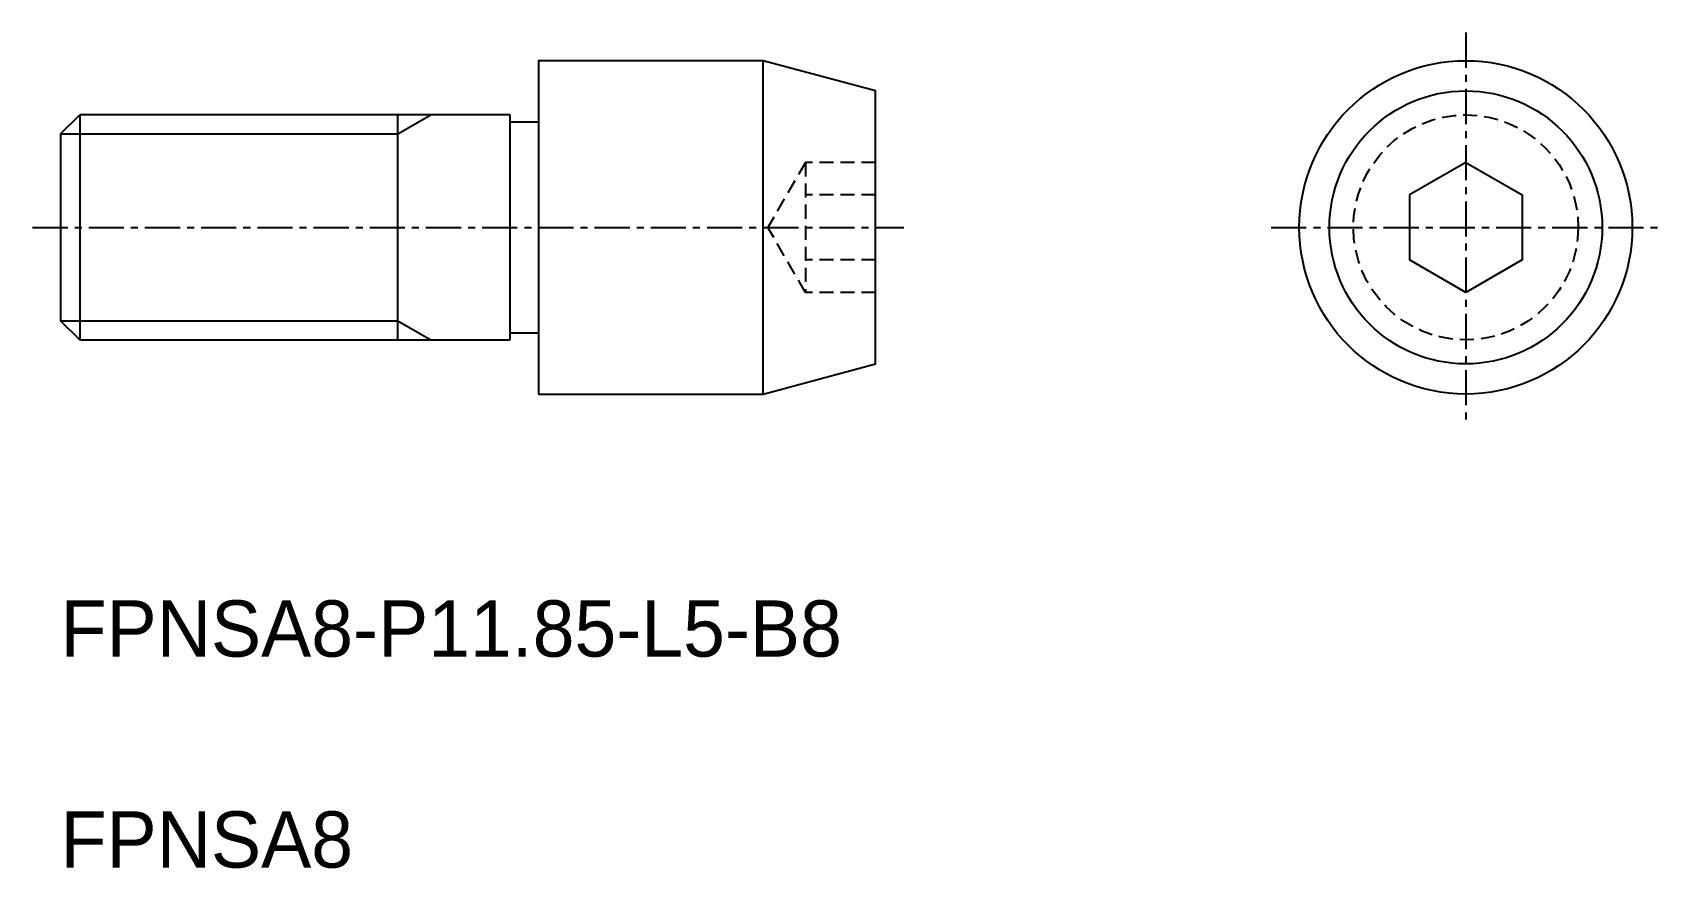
# Model space of a CAD drawing. Extents: x -1695.2 to -1637.3, y -618.4 to -588.7.
import ezdxf

# ---------------------------------------------------------------- set-up
doc = ezdxf.new("R2010")
doc.units = 0
doc.linetypes.add('CENTER', pattern=[2, 1.25, -0.25, 0.25, -0.25])
doc.linetypes.add('DASHED', pattern=[0.75, 0.5, -0.25])
doc.layers.get('0').update_dxf_attribs({"linetype": 'CONTINUOUS'})
doc.layers.add('CENTER', color=1, linetype='CENTER')

msp = doc.modelspace()

# ---------------------------------------------------------------- linework, layer by layer
at = {"color": 7, "linetype": 'CONTINUOUS'}
for p, q in [((-1694.185, -592.257), (-1693.508, -591.58)), ((-1678.185, -591.58), (-1693.508, -591.58)), ((-1693.508, -591.58), (-1693.508, -599.58)), ((-1682.185, -599.58), (-1682.185, -591.58)), ((-1678.185, -599.58), (-1678.185, -591.58)), ((-1694.185, -592.257), (-1694.185, -598.904)), ((-1644.185, -593.271), (-1646.185, -594.425)), ((-1644.185, -593.271), (-1642.185, -594.425)), ((-1646.185, -594.425), (-1646.185, -596.735)), ((-1642.185, -594.425), (-1642.185, -596.735)), ((-1644.185, -597.889), (-1646.185, -596.735)), ((-1642.185, -596.735), (-1644.185, -597.889)), ((-1693.508, -599.58), (-1694.185, -598.904)), ((-1693.508, -599.58), (-1678.185, -599.58))]:
    msp.add_line(p, q, dxfattribs=at)
at = {"color": 3}
for p, q in [((-1682.185, -592.257), (-1681.013, -591.58)), ((-1694.185, -592.257), (-1682.185, -592.257)), ((-1694.185, -598.904), (-1682.185, -598.904)), ((-1682.185, -598.904), (-1681.013, -599.58))]:
    msp.add_line(p, q, dxfattribs=at)
for p, q in [((-1678.185, -591.83), (-1677.185, -591.83)), ((-1678.185, -599.33), (-1677.185, -599.33))]:
    msp.add_line(p, q)
at = {"color": 3, "linetype": 'DASHED'}
for p, q in [((-1667.685, -593.271), (-1669.018, -595.58)), ((-1667.685, -593.271), (-1667.685, -597.889)), ((-1665.185, -593.271), (-1667.685, -593.271)), ((-1668.018, -593.848), (-1668.018, -593.848)), ((-1668.351, -594.425), (-1668.351, -594.425)), ((-1665.185, -594.425), (-1667.685, -594.425)), ((-1667.685, -597.889), (-1669.018, -595.58)), ((-1665.185, -596.735), (-1667.685, -596.735)), ((-1665.185, -597.889), (-1667.685, -597.889))]:
    msp.add_line(p, q, dxfattribs=at)
at = {"color": 7, "linetype": 'CONTINUOUS'}
msp.add_lwpolyline([(-1677.185, -601.505), (-1669.185, -601.505), (-1669.185, -589.655), (-1677.185, -589.655)], close=True, dxfattribs=at)
msp.add_lwpolyline([(-1669.185, -601.505), (-1665.185, -600.433), (-1665.185, -590.727), (-1669.185, -589.655)], dxfattribs=at)
for radius in [5.925, 4.853]:
    msp.add_circle((-1644.185, -595.58), radius, dxfattribs=at)
at = {"color": 3, "linetype": 'DASHED'}
msp.add_circle((-1644.185, -595.58), 4, dxfattribs=at)
at = {"layer": 'CENTER', "color": 1, "linetype": 'CENTER'}
for p, q in [((-1644.185, -588.655), (-1644.185, -602.505)), ((-1695.185, -595.58), (-1664.185, -595.58)), ((-1651.11, -595.58), (-1637.26, -595.58))]:
    msp.add_line(p, q, dxfattribs=at)

# ---------------------------------------------------------------- texts
for s, p in [('FPNSA8-P11.85-L5-B8', (-1694.185, -610.84)), ('FPNSA8', (-1694.185, -618.34))]:
    msp.add_text(s, height=2).set_placement(p)

doc.saveas('drawing.dxf')
